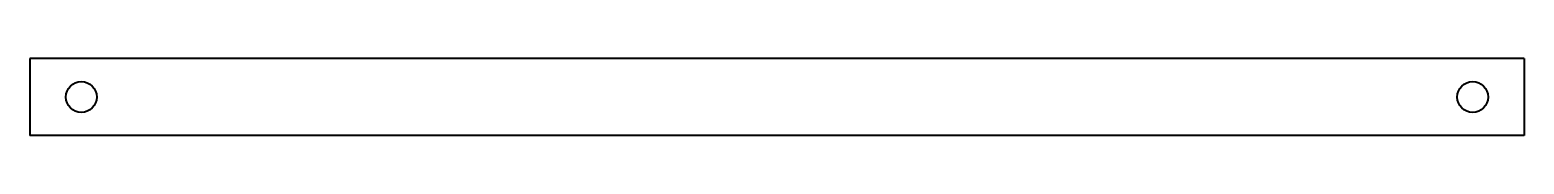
# Model space of a CAD drawing. Header units: millimetres. Extents: x 0 to 581, y 0 to 30.
import ezdxf

# ---------------------------------------------------------------- set-up
doc = ezdxf.new("R2010")
doc.units = ezdxf.units.MM
doc.linetypes.add('K5LT_BASIC', pattern=[0])

msp = doc.modelspace()

# ---------------------------------------------------------------- linework, layer by layer
at = {"color": 7, "linetype": 'K5LT_BASIC', "lineweight": 40}
for p, q in [((38.98, 30), (0, 30)), ((0, 30), (0, 0)), ((46.79, 30), (38.98, 30)), ((534.42, 30), (46.79, 30)), ((542.24, 30), (534.42, 30)), ((581.21, 30), (542.24, 30)), ((581.21, 30), (581.21, 0)), ((38.98, 0), (0, 0)), ((46.79, 0), (38.98, 0)), ((534.42, 0), (46.79, 0)), ((542.24, 0), (534.42, 0)), ((581.21, 0), (542.24, 0))]:
    msp.add_line(p, q, dxfattribs=at)
for centre in [(20, 15), (561.21, 15)]:
    msp.add_circle(centre, 6, dxfattribs=at)

doc.saveas('drawing.dxf')
